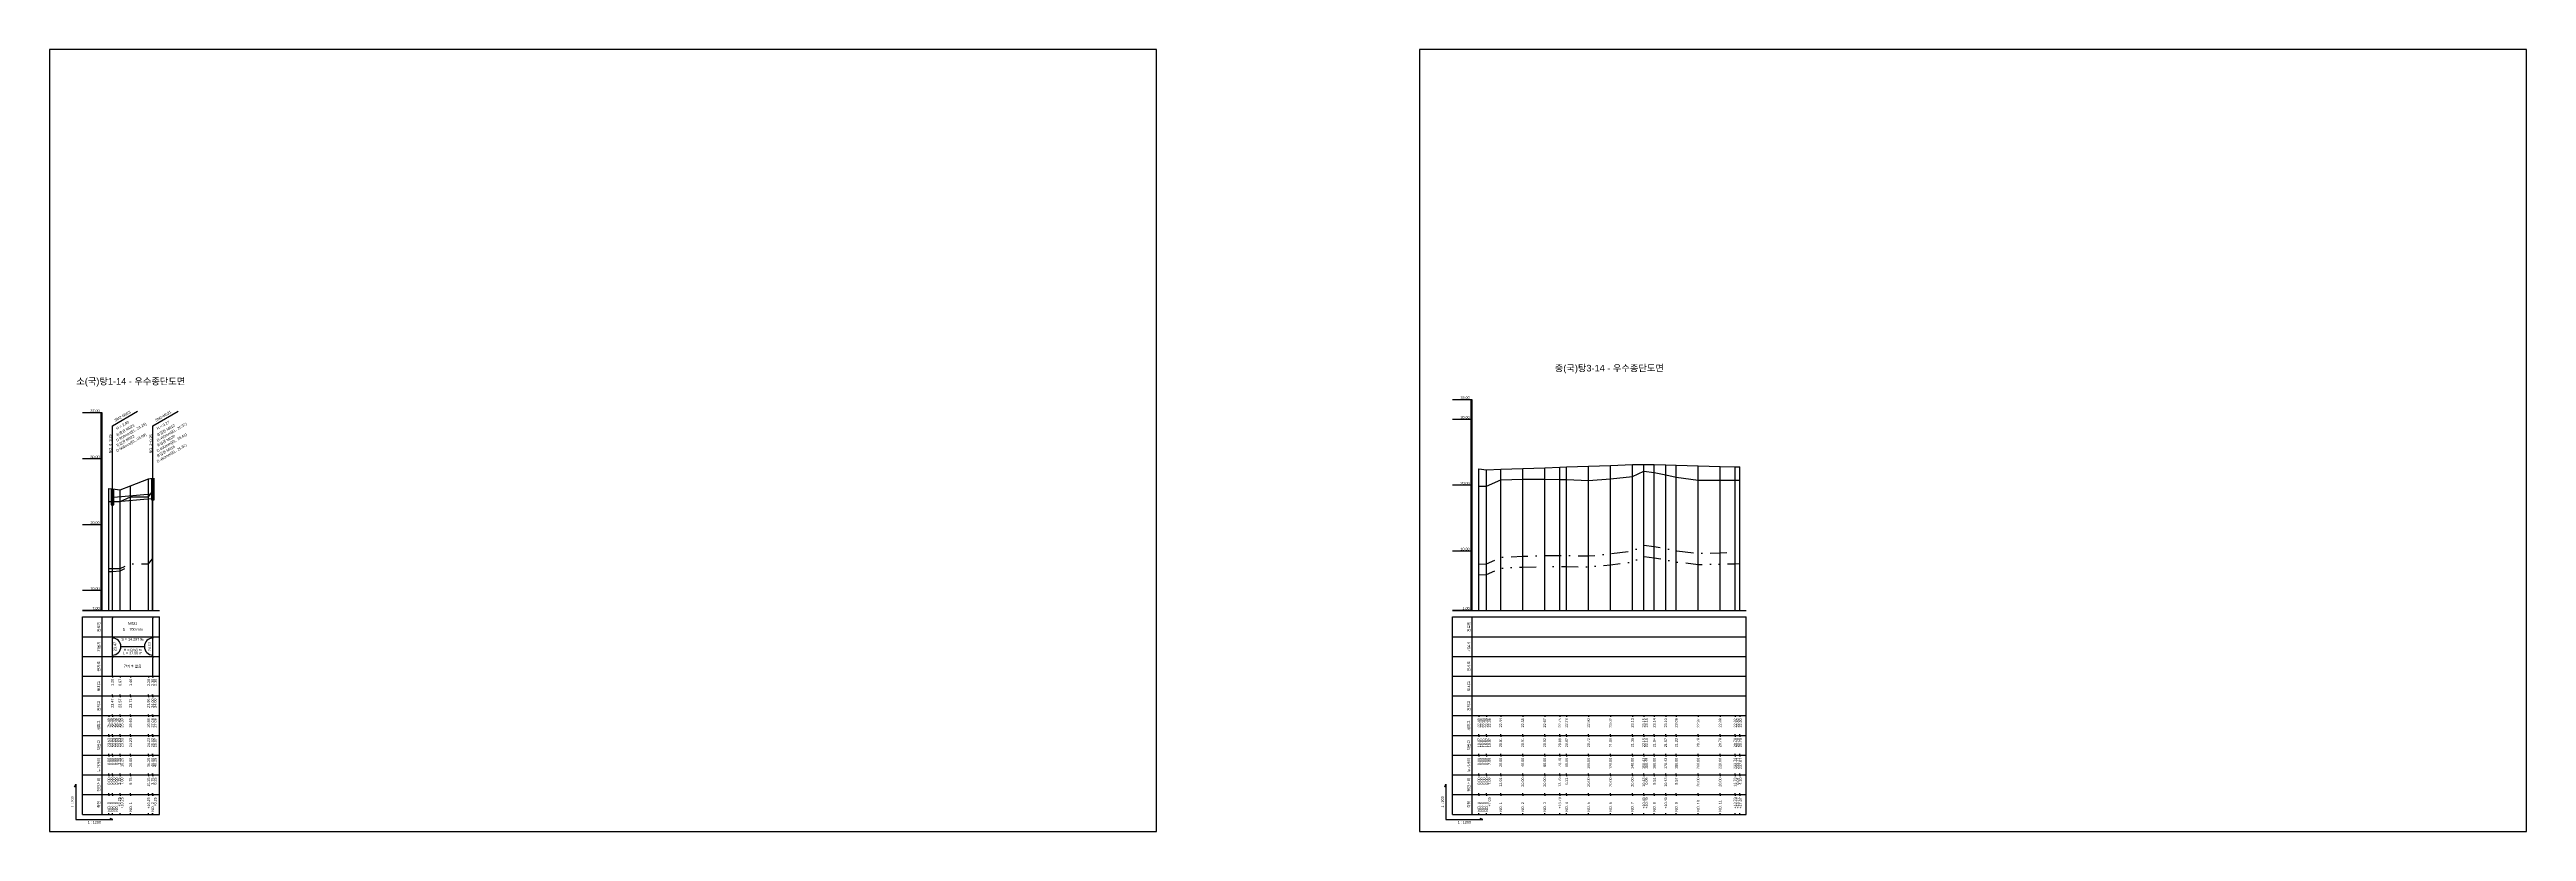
# Model space of a CAD drawing. Header units: millimetres. Extents: x -7351 to 135086, y 1419 to 5643.
# Drawn here: x 92805 to 94687, y 1419 to 2013 of the extents above; entities that cross this region are included whole.
import ezdxf
from ezdxf.enums import TextEntityAlignment as Align

# ---------------------------------------------------------------- set-up
doc = ezdxf.new("R2010")
doc.units = ezdxf.units.MM
doc.linetypes.add('DASHDOT', pattern=[25.4, 12.7, -6.35, 0, -6.35])
doc.linetypes.add('DIVIDE', pattern=[31.75, 12.7, -6.35, 0, -6.35, 0, -6.35])
for name, color, linetype in [('KZ_종단_계획선', 1, 'Continuous'), ('KZ_종단_관로', 4, 'Continuous'), ('KZ_종단_깃발', 7, 'Continuous'), ('KZ_종단_노선명', 7, 'Continuous'), ('KZ_종단_도각', 7, 'Continuous'), ('KZ_종단_맨홀', 4, 'Continuous'), ('KZ_종단_수직선', 7, 'Continuous'), ('KZ_종단_암선1', 56, 'DASHDOT'), ('KZ_종단_암선2', 4, 'DIVIDE'), ('KZ_종단_원형관', 4, 'Continuous'), ('KZ_종단_지반선', 3, 'Continuous'), ('KZ_종단_테이블문자', 7, 'Continuous'), ('KZ_종단_테이블선', 7, 'Continuous'), ('KZ_종단_폴대', 7, 'Continuous')]:
    doc.layers.add(name, color=color, linetype=linetype)
doc.styles.get("Standard").update_dxf_attribs({"font": 'arial.ttf'})

msp = doc.modelspace()

# ---------------------------------------------------------------- linework, layer by layer
at = {"layer": 'KZ_종단_계획선'}
for points in [[(93891.4, 1694.5), (93891.4, 1694.5), (93891.4, 1694.5), (93891.4, 1694.5), (93897.3, 1693.8), (93908, 1694.2), (93924.7, 1694.8), (93941.4, 1695.4), (93952.9, 1695.8), (93958, 1696), (93974.7, 1696.6), (93991.4, 1697.1), (94008, 1697.7), (94016.7, 1697.8), (94016.8, 1697.8), (94024.7, 1697.7), (94033.4, 1697.5), (94041.4, 1697.4), (94058, 1696.9), (94074.7, 1696.4), (94086.1, 1696.1), (94086.2, 1696.1), (94089.6, 1696)], [(92850.4, 1679.5), (92850.4, 1679.5), (92850.4, 1679.5), (92850.4, 1679.5), (92853.1, 1679.2), (92858.9, 1678.5), (92867, 1681.7), (92880.6, 1686.9), (92883.7, 1687.3), (92883.9, 1687.3)]]:
    msp.add_lwpolyline(points, dxfattribs=at)
at = {"layer": 'KZ_종단_관로'}
for p, q in [((92854.1, 1672.9), (92882.9, 1675.6)), ((92854.1, 1669.4), (92882.9, 1672.1))]:
    msp.add_line(p, q, dxfattribs=at)
at = {"layer": 'KZ_종단_깃발'}
for p, q in [((92853.1, 1727.3), (92872.1, 1738.3)), ((92883.9, 1727.3), (92903, 1738.3)), ((92853.1, 1587), (92853.1, 1727.3)), ((92883.9, 1587), (92883.9, 1727.3))]:
    msp.add_line(p, q, dxfattribs=at)
at = {"layer": 'KZ_종단_도각'}
for points in [[(92805.4, 1419), (93646.4, 1419), (93646.4, 2013), (92805.4, 2013)], [(93846.4, 1419), (94687.4, 1419), (94687.4, 2013), (93846.4, 2013)]]:
    msp.add_lwpolyline(points, close=True, dxfattribs=at)
at = {"layer": 'KZ_종단_맨홀'}
for points in [[(92852.1, 1679.2), (92852.1, 1667.2), (92854.1, 1667.2), (92854.1, 1679.2)], [(92882.9, 1687.3), (92882.9, 1671), (92884.9, 1671), (92884.9, 1687.3)]]:
    msp.add_lwpolyline(points, dxfattribs=at)
at = {"layer": 'KZ_종단_수직선'}
for p, q in [((93891.4, 1587), (93891.4, 1694.5)), ((93891.4, 1587), (93891.4, 1694.5)), ((93891.4, 1587), (93891.4, 1694.5)), ((93891.4, 1587), (93891.4, 1694.5)), ((93891.4, 1587), (93891.4, 1694.5)), ((93891.4, 1587), (93891.4, 1694.5)), ((93891.4, 1587), (93891.4, 1694.5)), ((93897.3, 1587), (93897.3, 1693.8)), ((93908, 1587), (93908, 1694.2)), ((93924.7, 1587), (93924.7, 1694.8)), ((93941.4, 1587), (93941.4, 1695.4)), ((93952.9, 1587), (93952.9, 1695.8)), ((93958, 1587), (93958, 1696)), ((93974.7, 1587), (93974.7, 1696.6)), ((93991.4, 1587), (93991.4, 1697.1)), ((94008, 1587), (94008, 1697.7)), ((94016.7, 1587), (94016.7, 1697.8)), ((94016.8, 1587), (94016.8, 1697.8)), ((94024.7, 1587), (94024.7, 1697.7)), ((94033.4, 1587), (94033.4, 1697.5)), ((94041.4, 1587), (94041.4, 1697.4)), ((94058, 1587), (94058, 1696.9)), ((94074.7, 1587), (94074.7, 1696.4)), ((94086.1, 1587), (94086.1, 1696.1)), ((94086.2, 1587), (94086.2, 1696.1)), ((94089.6, 1587), (94089.6, 1696)), ((92850.4, 1587), (92850.4, 1679.5)), ((92850.4, 1587), (92850.4, 1679.5)), ((92850.4, 1587), (92850.4, 1679.5)), ((92850.4, 1587), (92850.4, 1679.5)), ((92850.4, 1587), (92850.4, 1679.5)), ((92850.4, 1587), (92850.4, 1679.5)), ((92850.4, 1587), (92850.4, 1679.5)), ((92853.1, 1587), (92853.1, 1679.2)), ((92858.9, 1587), (92858.9, 1678.5)), ((92867, 1587), (92867, 1681.7)), ((92880.6, 1587), (92880.6, 1686.9)), ((92883.7, 1587), (92883.7, 1687.3)), ((92883.9, 1587), (92883.9, 1687.3))]:
    msp.add_line(p, q, dxfattribs=at)
at = {"layer": 'KZ_종단_암선1', "flags": 128}
for points in [[(92850.4, 1618.9), (92850.4, 1618.9), (92850.4, 1618.9), (92850.4, 1618.9), (92853.1, 1618.9), (92858.9, 1618.8), (92867, 1622.3), (92880.6, 1622.4), (92883.7, 1626.2), (92883.9, 1626.5)], [(93891.4, 1622.2), (93891.4, 1622.2), (93891.4, 1622.2), (93891.4, 1622.2), (93897.3, 1622.4), (93908, 1627.3), (93924.7, 1628.1), (93941.4, 1628.6), (93952.9, 1628.6), (93958, 1628.7), (93974.7, 1628.3), (93991.4, 1630), (94008, 1632.2), (94016.7, 1636.4), (94016.8, 1636.4), (94024.7, 1635.5), (94033.4, 1633.8), (94041.4, 1632.3), (94058, 1630.4), (94074.7, 1630.7), (94086.1, 1631), (94086.2, 1631), (94089.6, 1631)]]:
    msp.add_lwpolyline(points, dxfattribs=at)
at = {"layer": 'KZ_종단_암선2', "flags": 128}
for points in [[(92850.4, 1616.4), (92850.4, 1616.4), (92850.4, 1616.4), (92850.4, 1616.4), (92853.1, 1616.6), (92858.9, 1617), (92867, 1621.1)], [(93891.4, 1614.1), (93891.4, 1614.1), (93891.4, 1614.1), (93891.4, 1614.1), (93897.3, 1614.2), (93908, 1619.1), (93924.7, 1619.9), (93941.4, 1620.3), (93952.9, 1620.3), (93958, 1620.4), (93974.7, 1620), (93991.4, 1621.7), (94008, 1623.8), (94016.7, 1627.9), (94016.8, 1627.9), (94024.7, 1627), (94033.4, 1625.4), (94041.4, 1623.8), (94058, 1621.9), (94074.7, 1622.2), (94086.1, 1622.4), (94086.2, 1622.4), (94089.6, 1622.5)]]:
    msp.add_lwpolyline(points, dxfattribs=at)
at = {"layer": 'KZ_종단_원형관'}
for p, q in [((92883.6, 1681.7), (92883.7, 1682)), ((92883.6, 1681.4), (92883.6, 1681.7)), ((92883.6, 1681.1), (92883.6, 1681.4)), ((92883.6, 1680.8), (92883.6, 1681.1)), ((92883.6, 1680.5), (92883.6, 1680.8)), ((92883.6, 1680.2), (92883.6, 1680.5)), ((92883.6, 1680), (92883.6, 1680.2)), ((92883.7, 1679.7), (92883.6, 1680)), ((92883.7, 1682.2), (92883.8, 1682.4)), ((92883.7, 1682), (92883.7, 1682.2)), ((92883.7, 1682.1), (92883.8, 1682.2)), ((92883.7, 1681.9), (92883.7, 1682.1)), ((92883.7, 1681.7), (92883.7, 1681.9)), ((92883.7, 1681.4), (92883.7, 1681.7)), ((92883.7, 1681.2), (92883.7, 1681.4)), ((92883.7, 1681), (92883.8, 1681.2)), ((92883.7, 1681), (92883.7, 1681.2)), ((92883.7, 1680.9), (92883.7, 1681)), ((92883.7, 1680.8), (92883.7, 1681)), ((92883.7, 1680.7), (92883.7, 1680.9)), ((92883.7, 1680.6), (92883.7, 1680.8)), ((92883.7, 1680.4), (92883.7, 1680.7)), ((92883.7, 1680.4), (92883.7, 1680.6)), ((92883.7, 1680.2), (92883.7, 1680.4)), ((92883.8, 1680.2), (92883.7, 1680.4)), ((92883.7, 1680), (92883.7, 1680.2)), ((92883.7, 1679.8), (92883.7, 1680)), ((92883.7, 1679.5), (92883.7, 1679.8)), ((92883.7, 1679.5), (92883.7, 1679.7)), ((92883.7, 1679.4), (92883.7, 1679.5)), ((92883.8, 1679.3), (92883.7, 1679.5)), ((92883.8, 1679.2), (92883.7, 1679.4)), ((92883.8, 1682.5), (92883.9, 1682.6)), ((92883.8, 1682.4), (92883.8, 1682.5)), ((92883.8, 1682.5), (92883.9, 1682.5)), ((92883.8, 1682.4), (92883.8, 1682.5)), ((92883.8, 1682.2), (92883.8, 1682.4)), ((92883.8, 1681.4), (92883.9, 1681.5)), ((92883.8, 1681.3), (92883.8, 1681.4)), ((92883.8, 1681.2), (92883.8, 1681.3)), ((92883.8, 1680.1), (92883.8, 1680.2)), ((92883.8, 1680), (92883.8, 1680.1)), ((92883.9, 1679.9), (92883.8, 1680)), ((92883.8, 1679.2), (92883.8, 1679.3)), ((92883.8, 1679.1), (92883.8, 1679.2)), ((92883.9, 1679.1), (92883.8, 1679.2)), ((92883.8, 1679), (92883.8, 1679.1)), ((92883.9, 1678.9), (92883.8, 1679)), ((92883.9, 1682.6), (92884, 1682.6)), ((92883.9, 1682.6), (92883.9, 1682.6)), ((92883.9, 1682.5), (92884, 1682.5)), ((92883.9, 1682.5), (92883.9, 1682.5)), ((92883.9, 1682.5), (92883.9, 1682.5)), ((92883.9, 1681.5), (92884, 1681.4)), ((92883.9, 1681.5), (92883.9, 1681.5)), ((92883.9, 1681.5), (92883.9, 1681.5)), ((92884, 1680), (92883.9, 1679.9)), ((92883.9, 1679.9), (92883.9, 1679.9)), ((92883.9, 1679.9), (92883.9, 1679.9)), ((92883.9, 1679.1), (92883.9, 1679.1)), ((92884, 1679.1), (92883.9, 1679.1)), ((92884, 1679), (92883.9, 1678.9)), ((92883.9, 1678.9), (92883.9, 1678.9)), ((92883.9, 1678.9), (92883.9, 1678.9)), ((92884, 1682.6), (92884, 1682.5)), ((92884, 1682.5), (92884, 1682.4)), ((92884, 1682.5), (92884, 1682.4)), ((92884, 1682.4), (92884.1, 1682.2)), ((92884, 1682.4), (92884, 1682.2)), ((92884, 1682.2), (92884.1, 1682.1)), ((92884, 1681.4), (92884, 1681.3)), ((92884, 1681.3), (92884, 1681.2)), ((92884, 1681.2), (92884.1, 1681)), ((92884.1, 1680.4), (92884, 1680.2)), ((92884, 1680.2), (92884, 1680.1)), ((92884, 1680.1), (92884, 1680)), ((92884.1, 1679.5), (92884, 1679.3)), ((92884.1, 1679.4), (92884, 1679.2)), ((92884, 1679.3), (92884, 1679.2)), ((92884, 1679.2), (92884, 1679.1)), ((92884, 1679.2), (92884, 1679.1)), ((92884, 1679.1), (92884, 1679)), ((92884.1, 1682.2), (92884.1, 1682)), ((92884.1, 1682.1), (92884.1, 1681.9)), ((92884.1, 1682), (92884.2, 1681.7)), ((92884.1, 1681.9), (92884.1, 1681.7)), ((92884.1, 1681.7), (92884.1, 1681.4)), ((92884.1, 1681.4), (92884.1, 1681.2)), ((92884.1, 1681.2), (92884.1, 1681)), ((92884.1, 1681), (92884.1, 1680.9)), ((92884.1, 1681), (92884.1, 1680.8)), ((92884.1, 1680.9), (92884.1, 1680.7)), ((92884.1, 1680.8), (92884.1, 1680.6)), ((92884.1, 1680.7), (92884.1, 1680.4)), ((92884.1, 1680.6), (92884.1, 1680.4)), ((92884.1, 1680.4), (92884.1, 1680.2)), ((92884.1, 1680.2), (92884.1, 1680)), ((92884.1, 1680), (92884.1, 1679.8)), ((92884.2, 1680), (92884.1, 1679.7)), ((92884.1, 1679.8), (92884.1, 1679.5)), ((92884.1, 1679.7), (92884.1, 1679.5)), ((92884.1, 1679.5), (92884.1, 1679.4)), ((92884.2, 1681.7), (92884.2, 1681.4)), ((92884.2, 1681.4), (92884.2, 1681.1)), ((92884.2, 1681.1), (92884.2, 1680.8)), ((92884.2, 1680.8), (92884.2, 1680.5)), ((92884.2, 1680.5), (92884.2, 1680.2)), ((92884.2, 1680.2), (92884.2, 1680)), ((92852.6, 1671.4), (92852.7, 1671.8)), ((92852.6, 1670.9), (92852.6, 1671.4)), ((92852.6, 1670.5), (92852.6, 1670.9)), ((92852.7, 1670), (92852.6, 1670.5)), ((92852.7, 1672.6), (92852.8, 1672.9)), ((92852.7, 1672.2), (92852.7, 1672.6)), ((92852.7, 1671.8), (92852.7, 1672.2)), ((92852.7, 1669.6), (92852.7, 1670)), ((92852.7, 1669.2), (92852.7, 1669.6)), ((92852.8, 1668.9), (92852.7, 1669.2)), ((92852.8, 1673.2), (92852.9, 1673.4)), ((92852.8, 1672.9), (92852.8, 1673.2)), ((92852.8, 1672.4), (92852.9, 1672.7)), ((92852.8, 1672.2), (92852.8, 1672.4)), ((92852.8, 1671.9), (92852.8, 1672.2)), ((92852.8, 1671.7), (92852.8, 1671.9)), ((92852.8, 1671.4), (92852.8, 1671.7)), ((92852.9, 1671.2), (92852.8, 1671.4)), ((92852.8, 1668.7), (92852.8, 1668.9)), ((92852.9, 1668.5), (92852.8, 1668.7)), ((92852.9, 1673.4), (92853, 1673.5)), ((92852.9, 1673.2), (92853, 1673.3)), ((92852.9, 1673), (92852.9, 1673.2)), ((92852.9, 1672.9), (92852.9, 1673)), ((92852.9, 1672.7), (92852.9, 1672.9)), ((92852.9, 1671), (92852.9, 1671.2)), ((92852.9, 1670.8), (92852.9, 1671)), ((92852.9, 1670.7), (92852.9, 1670.8)), ((92853, 1670.6), (92852.9, 1670.7)), ((92853, 1668.3), (92852.9, 1668.5)), ((92853, 1673.5), (92853.1, 1673.6)), ((92853, 1673.4), (92853.1, 1673.4)), ((92853, 1673.3), (92853, 1673.4)), ((92853, 1670.5), (92853, 1670.6)), ((92853.1, 1670.5), (92853, 1670.5)), ((92853.1, 1668.3), (92853, 1668.3)), ((92853.1, 1673.6), (92853.1, 1673.5)), ((92853.1, 1673.5), (92853.2, 1673.4)), ((92853.1, 1673.4), (92853.2, 1673.3)), ((92853.1, 1673.4), (92853.1, 1673.4)), ((92853.2, 1670.6), (92853.1, 1670.5)), ((92853.1, 1670.5), (92853.1, 1670.5)), ((92853.2, 1668.5), (92853.1, 1668.3)), ((92853.1, 1668.3), (92853.1, 1668.3)), ((92853.2, 1673.4), (92853.3, 1673.2)), ((92853.2, 1673.3), (92853.2, 1673.2)), ((92853.2, 1673.2), (92853.2, 1673)), ((92853.2, 1673), (92853.3, 1672.9)), ((92853.3, 1671), (92853.2, 1670.8)), ((92853.2, 1670.8), (92853.2, 1670.7)), ((92853.2, 1670.7), (92853.2, 1670.6)), ((92853.3, 1668.7), (92853.2, 1668.5)), ((92853.3, 1673.2), (92853.3, 1672.9)), ((92853.3, 1672.9), (92853.4, 1672.6)), ((92853.3, 1672.9), (92853.3, 1672.7)), ((92853.3, 1672.7), (92853.3, 1672.4)), ((92853.3, 1672.4), (92853.3, 1672.2)), ((92853.3, 1672.2), (92853.3, 1671.9)), ((92853.3, 1671.9), (92853.3, 1671.7)), ((92853.3, 1671.7), (92853.3, 1671.4)), ((92853.3, 1671.4), (92853.3, 1671.2)), ((92853.3, 1671.2), (92853.3, 1671)), ((92853.4, 1669.2), (92853.3, 1668.9)), ((92853.3, 1668.9), (92853.3, 1668.7)), ((92853.4, 1672.6), (92853.4, 1672.2)), ((92853.4, 1672.2), (92853.5, 1671.8)), ((92853.5, 1670), (92853.4, 1669.6)), ((92853.4, 1669.6), (92853.4, 1669.2)), ((92853.5, 1671.8), (92853.5, 1671.4)), ((92853.5, 1671.4), (92853.5, 1670.9)), ((92853.5, 1670.9), (92853.5, 1670.5)), ((92853.5, 1670.5), (92853.5, 1670))]:
    msp.add_line(p, q, dxfattribs=at)
at = {"layer": 'KZ_종단_지반선', "flags": 128}
for points in [[(92850.4, 1669.7), (92850.4, 1669.7), (92850.4, 1669.7), (92850.4, 1669.7), (92853.1, 1669.7), (92858.9, 1669.7), (92867, 1673.2), (92880.6, 1673.2), (92883.7, 1677.2), (92883.9, 1677.4)], [(93891.4, 1681.4), (93891.4, 1681.4), (93891.4, 1681.4), (93891.4, 1681.4), (93897.3, 1681.4), (93908, 1686.1), (93924.7, 1686.6), (93941.4, 1686.6), (93952.9, 1686.5), (93958, 1686.4), (93974.7, 1685.7), (93991.4, 1687), (94008, 1688.8), (94016.7, 1692.8), (94016.8, 1692.8), (94024.7, 1691.8), (94033.4, 1689.9), (94041.4, 1688.2), (94058, 1685.9), (94074.7, 1685.9), (94086.1, 1685.9), (94086.2, 1685.9), (94089.6, 1685.9)]]:
    msp.add_lwpolyline(points, dxfattribs=at)
at = {"layer": 'KZ_종단_테이블문자'}
for p, q in [((92853.1, 1582), (92853.1, 1581)), ((92853.1, 1568), (92853.1, 1581)), ((92883.9, 1582), (92883.9, 1581)), ((92883.9, 1568), (92883.9, 1581)), ((92853.1, 1567), (92853.1, 1568)), ((92853.1, 1567), (92853.1, 1566)), ((92853.1, 1553), (92853.1, 1566)), ((92883.9, 1567), (92883.9, 1568)), ((92883.9, 1567), (92883.9, 1566)), ((92883.9, 1553), (92883.9, 1566)), ((92853.1, 1552), (92853.1, 1553)), ((92853.1, 1552), (92853.1, 1551)), ((92853.1, 1538), (92853.1, 1551)), ((92859.5, 1559.5), (92877.5, 1559.5)), ((92883.9, 1552), (92883.9, 1553)), ((92883.9, 1552), (92883.9, 1551)), ((92883.9, 1538), (92883.9, 1551)), ((92853.1, 1537), (92853.1, 1538)), ((92883.9, 1537), (92883.9, 1538))]:
    msp.add_line(p, q, dxfattribs=at)
for centre, start, end in [((92853.1, 1559.5), 270, 90), ((92883.9, 1559.5), 90, 270)]:
    msp.add_arc(centre, 6.5, start, end, dxfattribs=at)
at = {"layer": 'KZ_종단_테이블선'}
for p, q in [((92830.4, 1587), (92888.9, 1587)), ((92830.4, 1567), (92830.4, 1582)), ((92830.4, 1582), (92888.9, 1582)), ((92845.4, 1567), (92845.4, 1582)), ((92888.9, 1567), (92888.9, 1582)), ((93871.4, 1587), (94094.6, 1587)), ((93871.4, 1567), (93871.4, 1582)), ((93871.4, 1582), (94094.6, 1582)), ((93886.4, 1567), (93886.4, 1582)), ((94094.6, 1567), (94094.6, 1582)), ((92830.4, 1552), (92830.4, 1567)), ((92830.4, 1567), (92888.9, 1567)), ((92845.4, 1552), (92845.4, 1567)), ((92888.9, 1552), (92888.9, 1567)), ((93871.4, 1552), (93871.4, 1567)), ((93871.4, 1567), (94094.6, 1567)), ((93886.4, 1552), (93886.4, 1567)), ((94094.6, 1552), (94094.6, 1567)), ((92830.4, 1537), (92830.4, 1552)), ((92830.4, 1552), (92888.9, 1552)), ((92845.4, 1537), (92845.4, 1552)), ((92888.9, 1537), (92888.9, 1552)), ((93871.4, 1537), (93871.4, 1552)), ((93871.4, 1552), (94094.6, 1552)), ((93886.4, 1537), (93886.4, 1552)), ((94094.6, 1537), (94094.6, 1552)), ((92830.4, 1522), (92830.4, 1537)), ((92830.4, 1537), (92888.9, 1537)), ((92845.4, 1522), (92845.4, 1537)), ((92853.1, 1537), (92853.1, 1536)), ((92858.9, 1537), (92858.9, 1536)), ((92867, 1537), (92867, 1536)), ((92880.6, 1537), (92880.6, 1536)), ((92883.7, 1537), (92883.7, 1536)), ((92883.9, 1537), (92883.9, 1536)), ((92888.9, 1522), (92888.9, 1537)), ((93871.4, 1522), (93871.4, 1537)), ((93871.4, 1537), (94094.6, 1537)), ((93886.4, 1522), (93886.4, 1537)), ((94094.6, 1522), (94094.6, 1537)), ((92830.4, 1507), (92830.4, 1522)), ((92830.4, 1522), (92888.9, 1522)), ((92830.4, 1492), (92830.4, 1507)), ((92830.4, 1507), (92888.9, 1507)), ((92845.4, 1507), (92845.4, 1522)), ((92845.4, 1492), (92845.4, 1507)), ((92850.4, 1507), (92850.4, 1506)), ((92850.4, 1507), (92850.4, 1506)), ((92850.4, 1507), (92850.4, 1506)), ((92850.4, 1507), (92850.4, 1506)), ((92853.1, 1522), (92853.1, 1523)), ((92853.1, 1522), (92853.1, 1521)), ((92853.1, 1507), (92853.1, 1508)), ((92853.1, 1507), (92853.1, 1506)), ((92858.9, 1522), (92858.9, 1523)), ((92858.9, 1522), (92858.9, 1521)), ((92858.9, 1507), (92858.9, 1508)), ((92858.9, 1507), (92858.9, 1506)), ((92867, 1522), (92867, 1523)), ((92867, 1522), (92867, 1521)), ((92867, 1507), (92867, 1508)), ((92867, 1507), (92867, 1506)), ((92880.6, 1522), (92880.6, 1523)), ((92880.6, 1522), (92880.6, 1521)), ((92880.6, 1507), (92880.6, 1508)), ((92880.6, 1507), (92880.6, 1506)), ((92883.7, 1522), (92883.7, 1523)), ((92883.7, 1522), (92883.7, 1521)), ((92883.7, 1507), (92883.7, 1508)), ((92883.7, 1507), (92883.7, 1506)), ((92883.9, 1522), (92883.9, 1523)), ((92883.9, 1522), (92883.9, 1521)), ((92883.9, 1507), (92883.9, 1508)), ((92883.9, 1507), (92883.9, 1506)), ((92888.9, 1507), (92888.9, 1522)), ((92888.9, 1492), (92888.9, 1507)), ((93871.4, 1507), (93871.4, 1522)), ((93871.4, 1522), (94094.6, 1522)), ((93871.4, 1492), (93871.4, 1507)), ((93871.4, 1507), (94094.6, 1507)), ((93886.4, 1507), (93886.4, 1522)), ((93886.4, 1492), (93886.4, 1507)), ((93891.4, 1507), (93891.4, 1506)), ((93891.4, 1507), (93891.4, 1506)), ((93891.4, 1507), (93891.4, 1506)), ((93891.4, 1507), (93891.4, 1506)), ((93897.3, 1507), (93897.3, 1506)), ((93908, 1507), (93908, 1506)), ((93924.7, 1507), (93924.7, 1506)), ((93941.4, 1507), (93941.4, 1506)), ((93952.9, 1507), (93952.9, 1506)), ((93958, 1507), (93958, 1506)), ((93974.7, 1507), (93974.7, 1506)), ((93991.4, 1507), (93991.4, 1506)), ((94008, 1507), (94008, 1506)), ((94016.7, 1507), (94016.7, 1506)), ((94016.8, 1507), (94016.8, 1506)), ((94024.7, 1507), (94024.7, 1506)), ((94033.4, 1507), (94033.4, 1506)), ((94041.4, 1507), (94041.4, 1506)), ((94058, 1507), (94058, 1506)), ((94074.7, 1507), (94074.7, 1506)), ((94086.1, 1507), (94086.1, 1506)), ((94086.2, 1507), (94086.2, 1506)), ((94089.6, 1507), (94089.6, 1506)), ((94094.6, 1507), (94094.6, 1522)), ((94094.6, 1492), (94094.6, 1507)), ((92830.4, 1477), (92830.4, 1492)), ((92830.4, 1492), (92888.9, 1492)), ((92845.4, 1477), (92845.4, 1492)), ((92850.4, 1492), (92850.4, 1493)), ((92850.4, 1492), (92850.4, 1493)), ((92850.4, 1492), (92850.4, 1493)), ((92850.4, 1492), (92850.4, 1493)), ((92850.4, 1492), (92850.4, 1491)), ((92850.4, 1492), (92850.4, 1491)), ((92850.4, 1492), (92850.4, 1491)), ((92850.4, 1492), (92850.4, 1491)), ((92853.1, 1492), (92853.1, 1493)), ((92853.1, 1492), (92853.1, 1491)), ((92858.9, 1492), (92858.9, 1493)), ((92858.9, 1492), (92858.9, 1491)), ((92867, 1492), (92867, 1493)), ((92867, 1492), (92867, 1491)), ((92880.6, 1492), (92880.6, 1493)), ((92880.6, 1492), (92880.6, 1491)), ((92883.7, 1492), (92883.7, 1493)), ((92883.7, 1492), (92883.7, 1491)), ((92883.9, 1492), (92883.9, 1493)), ((92883.9, 1492), (92883.9, 1491)), ((92888.9, 1477), (92888.9, 1492)), ((93871.4, 1477), (93871.4, 1492)), ((93871.4, 1492), (94094.6, 1492)), ((93886.4, 1477), (93886.4, 1492)), ((93891.4, 1492), (93891.4, 1493)), ((93891.4, 1492), (93891.4, 1493)), ((93891.4, 1492), (93891.4, 1493)), ((93891.4, 1492), (93891.4, 1493)), ((93891.4, 1492), (93891.4, 1491)), ((93891.4, 1492), (93891.4, 1491)), ((93891.4, 1492), (93891.4, 1491)), ((93891.4, 1492), (93891.4, 1491)), ((93897.3, 1492), (93897.3, 1493)), ((93897.3, 1492), (93897.3, 1491)), ((93908, 1492), (93908, 1493)), ((93908, 1492), (93908, 1491)), ((93924.7, 1492), (93924.7, 1493)), ((93924.7, 1492), (93924.7, 1491)), ((93941.4, 1492), (93941.4, 1493)), ((93941.4, 1492), (93941.4, 1491)), ((93952.9, 1492), (93952.9, 1493)), ((93952.9, 1492), (93952.9, 1491)), ((93958, 1492), (93958, 1493)), ((93958, 1492), (93958, 1491)), ((93974.7, 1492), (93974.7, 1493)), ((93974.7, 1492), (93974.7, 1491)), ((93991.4, 1492), (93991.4, 1493)), ((93991.4, 1492), (93991.4, 1491)), ((94008, 1492), (94008, 1493)), ((94008, 1492), (94008, 1491)), ((94016.7, 1492), (94016.7, 1493)), ((94016.7, 1492), (94016.7, 1491)), ((94016.8, 1492), (94016.8, 1493)), ((94016.8, 1492), (94016.8, 1491)), ((94024.7, 1492), (94024.7, 1493)), ((94024.7, 1492), (94024.7, 1491)), ((94033.4, 1492), (94033.4, 1493)), ((94033.4, 1492), (94033.4, 1491)), ((94041.4, 1492), (94041.4, 1493)), ((94041.4, 1492), (94041.4, 1491)), ((94058, 1492), (94058, 1493)), ((94058, 1492), (94058, 1491)), ((94074.7, 1492), (94074.7, 1493)), ((94074.7, 1492), (94074.7, 1491)), ((94086.1, 1492), (94086.1, 1493)), ((94086.1, 1492), (94086.1, 1491)), ((94086.2, 1492), (94086.2, 1493)), ((94086.2, 1492), (94086.2, 1491)), ((94089.6, 1492), (94089.6, 1493)), ((94089.6, 1492), (94089.6, 1491)), ((94094.6, 1477), (94094.6, 1492)), ((92830.4, 1462), (92830.4, 1477)), ((92830.4, 1477), (92888.9, 1477)), ((92845.4, 1462), (92845.4, 1477)), ((92850.4, 1477), (92850.4, 1478)), ((92850.4, 1477), (92850.4, 1478)), ((92850.4, 1477), (92850.4, 1478)), ((92850.4, 1477), (92850.4, 1478)), ((92850.4, 1477), (92850.4, 1476)), ((92850.4, 1477), (92850.4, 1476)), ((92850.4, 1477), (92850.4, 1476)), ((92850.4, 1477), (92850.4, 1476)), ((92853.1, 1477), (92853.1, 1478)), ((92853.1, 1477), (92853.1, 1476)), ((92858.9, 1477), (92858.9, 1478)), ((92858.9, 1477), (92858.9, 1476)), ((92867, 1477), (92867, 1478)), ((92867, 1477), (92867, 1476)), ((92880.6, 1477), (92880.6, 1478)), ((92880.6, 1477), (92880.6, 1476)), ((92883.7, 1477), (92883.7, 1478)), ((92883.7, 1477), (92883.7, 1476)), ((92883.9, 1477), (92883.9, 1478)), ((92883.9, 1477), (92883.9, 1476)), ((92888.9, 1462), (92888.9, 1477)), ((93871.4, 1462), (93871.4, 1477)), ((93871.4, 1477), (94094.6, 1477)), ((93886.4, 1462), (93886.4, 1477)), ((93891.4, 1477), (93891.4, 1478)), ((93891.4, 1477), (93891.4, 1478)), ((93891.4, 1477), (93891.4, 1478)), ((93891.4, 1477), (93891.4, 1478)), ((93891.4, 1477), (93891.4, 1476)), ((93891.4, 1477), (93891.4, 1476)), ((93891.4, 1477), (93891.4, 1476)), ((93891.4, 1477), (93891.4, 1476)), ((93897.3, 1477), (93897.3, 1478)), ((93897.3, 1477), (93897.3, 1476)), ((93908, 1477), (93908, 1478)), ((93908, 1477), (93908, 1476)), ((93924.7, 1477), (93924.7, 1478)), ((93924.7, 1477), (93924.7, 1476)), ((93941.4, 1477), (93941.4, 1478)), ((93941.4, 1477), (93941.4, 1476)), ((93952.9, 1477), (93952.9, 1478)), ((93952.9, 1477), (93952.9, 1476)), ((93958, 1477), (93958, 1478)), ((93958, 1477), (93958, 1476)), ((93974.7, 1477), (93974.7, 1478)), ((93974.7, 1477), (93974.7, 1476)), ((93991.4, 1477), (93991.4, 1478)), ((93991.4, 1477), (93991.4, 1476)), ((94008, 1477), (94008, 1478)), ((94008, 1477), (94008, 1476)), ((94016.7, 1477), (94016.7, 1478)), ((94016.7, 1477), (94016.7, 1476)), ((94016.8, 1477), (94016.8, 1478)), ((94016.8, 1477), (94016.8, 1476)), ((94024.7, 1477), (94024.7, 1478)), ((94024.7, 1477), (94024.7, 1476)), ((94033.4, 1477), (94033.4, 1478)), ((94033.4, 1477), (94033.4, 1476)), ((94041.4, 1477), (94041.4, 1478)), ((94041.4, 1477), (94041.4, 1476)), ((94058, 1477), (94058, 1478)), ((94058, 1477), (94058, 1476)), ((94074.7, 1477), (94074.7, 1478)), ((94074.7, 1477), (94074.7, 1476)), ((94086.1, 1477), (94086.1, 1478)), ((94086.1, 1477), (94086.1, 1476)), ((94086.2, 1477), (94086.2, 1478)), ((94086.2, 1477), (94086.2, 1476)), ((94089.6, 1477), (94089.6, 1478)), ((94089.6, 1477), (94089.6, 1476)), ((94094.6, 1462), (94094.6, 1477)), ((92830.4, 1447), (92830.4, 1462)), ((92830.4, 1462), (92888.9, 1462)), ((92845.4, 1447), (92845.4, 1462)), ((92850.4, 1462), (92850.4, 1463)), ((92850.4, 1462), (92850.4, 1463)), ((92850.4, 1462), (92850.4, 1463)), ((92850.4, 1462), (92850.4, 1463)), ((92850.4, 1462), (92850.4, 1461)), ((92850.4, 1462), (92850.4, 1461)), ((92850.4, 1462), (92850.4, 1461)), ((92850.4, 1462), (92850.4, 1461)), ((92853.1, 1462), (92853.1, 1463)), ((92853.1, 1462), (92853.1, 1461)), ((92858.9, 1462), (92858.9, 1463)), ((92858.9, 1462), (92858.9, 1461)), ((92867, 1462), (92867, 1463)), ((92867, 1462), (92867, 1461)), ((92880.6, 1462), (92880.6, 1463)), ((92880.6, 1462), (92880.6, 1461)), ((92883.7, 1462), (92883.7, 1463)), ((92883.7, 1462), (92883.7, 1461)), ((92883.9, 1462), (92883.9, 1463)), ((92883.9, 1462), (92883.9, 1461)), ((92888.9, 1447), (92888.9, 1462)), ((93871.4, 1447), (93871.4, 1462)), ((93871.4, 1462), (94094.6, 1462)), ((93886.4, 1447), (93886.4, 1462)), ((93891.4, 1462), (93891.4, 1463)), ((93891.4, 1462), (93891.4, 1463)), ((93891.4, 1462), (93891.4, 1463)), ((93891.4, 1462), (93891.4, 1463)), ((93891.4, 1462), (93891.4, 1461)), ((93891.4, 1462), (93891.4, 1461)), ((93891.4, 1462), (93891.4, 1461)), ((93891.4, 1462), (93891.4, 1461)), ((93897.3, 1462), (93897.3, 1463)), ((93897.3, 1462), (93897.3, 1461)), ((93908, 1462), (93908, 1463)), ((93908, 1462), (93908, 1461)), ((93924.7, 1462), (93924.7, 1463)), ((93924.7, 1462), (93924.7, 1461)), ((93941.4, 1462), (93941.4, 1463)), ((93941.4, 1462), (93941.4, 1461)), ((93952.9, 1462), (93952.9, 1463)), ((93952.9, 1462), (93952.9, 1461)), ((93958, 1462), (93958, 1463)), ((93958, 1462), (93958, 1461)), ((93974.7, 1462), (93974.7, 1463)), ((93974.7, 1462), (93974.7, 1461)), ((93991.4, 1462), (93991.4, 1463)), ((93991.4, 1462), (93991.4, 1461)), ((94008, 1462), (94008, 1463)), ((94008, 1462), (94008, 1461)), ((94016.7, 1462), (94016.7, 1463)), ((94016.7, 1462), (94016.7, 1461)), ((94016.8, 1462), (94016.8, 1463)), ((94016.8, 1462), (94016.8, 1461)), ((94024.7, 1462), (94024.7, 1463)), ((94024.7, 1462), (94024.7, 1461)), ((94033.4, 1462), (94033.4, 1463)), ((94033.4, 1462), (94033.4, 1461)), ((94041.4, 1462), (94041.4, 1463)), ((94041.4, 1462), (94041.4, 1461)), ((94058, 1462), (94058, 1463)), ((94058, 1462), (94058, 1461)), ((94074.7, 1462), (94074.7, 1463)), ((94074.7, 1462), (94074.7, 1461)), ((94086.1, 1462), (94086.1, 1463)), ((94086.1, 1462), (94086.1, 1461)), ((94086.2, 1462), (94086.2, 1463)), ((94086.2, 1462), (94086.2, 1461)), ((94089.6, 1462), (94089.6, 1463)), ((94089.6, 1462), (94089.6, 1461)), ((94094.6, 1447), (94094.6, 1462)), ((92830.4, 1432), (92830.4, 1447)), ((92830.4, 1447), (92888.9, 1447)), ((92830.4, 1432), (92888.9, 1432)), ((92845.4, 1432), (92845.4, 1447)), ((92850.4, 1447), (92850.4, 1448)), ((92850.4, 1447), (92850.4, 1448)), ((92850.4, 1447), (92850.4, 1448)), ((92850.4, 1447), (92850.4, 1448)), ((92850.4, 1447), (92850.4, 1446)), ((92850.4, 1447), (92850.4, 1446)), ((92850.4, 1447), (92850.4, 1446)), ((92850.4, 1447), (92850.4, 1446)), ((92850.4, 1432), (92850.4, 1433)), ((92850.4, 1432), (92850.4, 1433)), ((92850.4, 1432), (92850.4, 1433)), ((92850.4, 1432), (92850.4, 1433)), ((92853.1, 1447), (92853.1, 1448)), ((92853.1, 1447), (92853.1, 1446)), ((92853.1, 1432), (92853.1, 1433)), ((92858.9, 1447), (92858.9, 1448)), ((92858.9, 1447), (92858.9, 1446)), ((92858.9, 1432), (92858.9, 1433)), ((92867, 1447), (92867, 1448)), ((92867, 1447), (92867, 1446)), ((92867, 1432), (92867, 1433)), ((92880.6, 1447), (92880.6, 1448)), ((92880.6, 1447), (92880.6, 1446)), ((92880.6, 1432), (92880.6, 1433)), ((92883.7, 1447), (92883.7, 1448)), ((92883.7, 1447), (92883.7, 1446)), ((92883.7, 1432), (92883.7, 1433)), ((92883.9, 1447), (92883.9, 1448)), ((92883.9, 1447), (92883.9, 1446)), ((92883.9, 1432), (92883.9, 1433)), ((92888.9, 1432), (92888.9, 1447)), ((93871.4, 1432), (93871.4, 1447)), ((93871.4, 1447), (94094.6, 1447)), ((93871.4, 1432), (94094.6, 1432)), ((93886.4, 1432), (93886.4, 1447)), ((93891.4, 1447), (93891.4, 1448)), ((93891.4, 1447), (93891.4, 1448)), ((93891.4, 1447), (93891.4, 1448)), ((93891.4, 1447), (93891.4, 1448)), ((93891.4, 1447), (93891.4, 1446)), ((93891.4, 1447), (93891.4, 1446)), ((93891.4, 1447), (93891.4, 1446)), ((93891.4, 1447), (93891.4, 1446)), ((93891.4, 1432), (93891.4, 1433)), ((93891.4, 1432), (93891.4, 1433)), ((93891.4, 1432), (93891.4, 1433)), ((93891.4, 1432), (93891.4, 1433)), ((93897.3, 1447), (93897.3, 1448)), ((93897.3, 1447), (93897.3, 1446)), ((93897.3, 1432), (93897.3, 1433)), ((93908, 1447), (93908, 1448)), ((93908, 1447), (93908, 1446)), ((93908, 1432), (93908, 1433)), ((93924.7, 1447), (93924.7, 1448)), ((93924.7, 1447), (93924.7, 1446)), ((93924.7, 1432), (93924.7, 1433)), ((93941.4, 1447), (93941.4, 1448)), ((93941.4, 1447), (93941.4, 1446)), ((93941.4, 1432), (93941.4, 1433)), ((93952.9, 1447), (93952.9, 1448)), ((93952.9, 1447), (93952.9, 1446)), ((93952.9, 1432), (93952.9, 1433)), ((93958, 1447), (93958, 1448)), ((93958, 1447), (93958, 1446)), ((93958, 1432), (93958, 1433)), ((93974.7, 1447), (93974.7, 1448)), ((93974.7, 1447), (93974.7, 1446)), ((93974.7, 1432), (93974.7, 1433)), ((93991.4, 1447), (93991.4, 1448)), ((93991.4, 1447), (93991.4, 1446)), ((93991.4, 1432), (93991.4, 1433)), ((94008, 1447), (94008, 1448)), ((94008, 1447), (94008, 1446)), ((94008, 1432), (94008, 1433)), ((94016.7, 1447), (94016.7, 1448)), ((94016.7, 1447), (94016.7, 1446)), ((94016.7, 1432), (94016.7, 1433)), ((94016.8, 1447), (94016.8, 1448)), ((94016.8, 1447), (94016.8, 1446)), ((94016.8, 1432), (94016.8, 1433)), ((94024.7, 1447), (94024.7, 1448)), ((94024.7, 1447), (94024.7, 1446)), ((94024.7, 1432), (94024.7, 1433)), ((94033.4, 1447), (94033.4, 1448)), ((94033.4, 1447), (94033.4, 1446)), ((94033.4, 1432), (94033.4, 1433)), ((94041.4, 1447), (94041.4, 1448)), ((94041.4, 1447), (94041.4, 1446)), ((94041.4, 1432), (94041.4, 1433)), ((94058, 1447), (94058, 1448)), ((94058, 1447), (94058, 1446)), ((94058, 1432), (94058, 1433)), ((94074.7, 1447), (94074.7, 1448)), ((94074.7, 1447), (94074.7, 1446)), ((94074.7, 1432), (94074.7, 1433)), ((94086.1, 1447), (94086.1, 1448)), ((94086.1, 1447), (94086.1, 1446)), ((94086.1, 1432), (94086.1, 1433)), ((94086.2, 1447), (94086.2, 1448)), ((94086.2, 1447), (94086.2, 1446)), ((94086.2, 1432), (94086.2, 1433)), ((94089.6, 1447), (94089.6, 1448)), ((94089.6, 1447), (94089.6, 1446)), ((94089.6, 1432), (94089.6, 1433)), ((94094.6, 1432), (94094.6, 1447))]:
    msp.add_line(p, q, dxfattribs=at)
for points in [[(92825.4, 1453), (92824.4, 1453), (92825.4, 1455), (92825.4, 1428), (92853.4, 1428), (92851.4, 1429), (92851.4, 1428)], [(93866.4, 1453), (93865.4, 1453), (93866.4, 1455), (93866.4, 1428), (93894.4, 1428), (93892.4, 1429), (93892.4, 1428)]]:
    msp.add_lwpolyline(points, dxfattribs=at)
at = {"layer": 'KZ_종단_폴대'}
for p, q in [((92845.4, 1737), (92830.4, 1737)), ((93886.4, 1747), (93871.4, 1747)), ((93886.4, 1732), (93871.4, 1732)), ((92845.4, 1702), (92830.4, 1702)), ((93886.4, 1682), (93871.4, 1682)), ((92845.4, 1652), (92830.4, 1652)), ((93886.4, 1632), (93871.4, 1632)), ((92845.4, 1602), (92830.4, 1602)), ((92845.4, 1587), (92830.4, 1587)), ((93886.4, 1587), (93871.4, 1587))]:
    msp.add_line(p, q, dxfattribs=at)
for points in [[(92845.4, 1587), (92845.4, 1737), (92844.4, 1737), (92844.4, 1587), (92845.4, 1587)], [(93886.4, 1587), (93886.4, 1747), (93885.4, 1747), (93885.4, 1587), (93886.4, 1587)]]:
    msp.add_lwpolyline(points, dxfattribs=at)
for points in [[(92844.9, 1722, 1, 1, 0), (92844.9, 1732, 1, 1, 0)], [(93885.9, 1742, 1, 1, 0), (93885.9, 1747, 1, 1, 0)], [(93885.9, 1722, 1, 1, 0), (93885.9, 1732, 1, 1, 0)], [(92844.9, 1702, 1, 1, 0), (92844.9, 1712, 1, 1, 0)], [(93885.9, 1702, 1, 1, 0), (93885.9, 1712, 1, 1, 0)], [(92844.9, 1682, 1, 1, 0), (92844.9, 1692, 1, 1, 0)], [(93885.9, 1682, 1, 1, 0), (93885.9, 1692, 1, 1, 0)], [(92844.9, 1662, 1, 1, 0), (92844.9, 1672, 1, 1, 0)], [(93885.9, 1662, 1, 1, 0), (93885.9, 1672, 1, 1, 0)], [(92844.9, 1642, 1, 1, 0), (92844.9, 1652, 1, 1, 0)], [(93885.9, 1642, 1, 1, 0), (93885.9, 1652, 1, 1, 0)], [(92844.9, 1622, 1, 1, 0), (92844.9, 1632, 1, 1, 0)], [(93885.9, 1622, 1, 1, 0), (93885.9, 1632, 1, 1, 0)], [(92844.9, 1602, 1, 1, 0), (92844.9, 1612, 1, 1, 0)], [(93885.9, 1602, 1, 1, 0), (93885.9, 1612, 1, 1, 0)], [(92844.9, 1587, 1, 1, 0), (92844.9, 1592, 1, 1, 0)], [(93885.9, 1587, 1, 1, 0), (93885.9, 1592, 1, 1, 0)]]:
    msp.add_lwpolyline(points, format="xyseb", dxfattribs=at)

# ---------------------------------------------------------------- texts
at = {"layer": 'KZ_종단_깃발'}
for s, rotation, p in [('SM2-M023', 30, (92855.7, 1729.8)), ('SM2-M021', 30, (92886.5, 1729.8)), ('NO. 0+3.25', 90, (92853.1, 1706.3)), ('NO. 2+0.25', 90, (92883.9, 1706.3))]:
    msp.add_text(s, height=2, rotation=rotation, dxfattribs=at).set_placement(p, align=Align.BOTTOM_LEFT)
for s, p in [('H = 2.40', (92855.7, 1725.8)), ('D 900mm(EL. 23.25)', (92855.7, 1716.8)), ('D 500mm(EL. 23.69)', (92855.7, 1708.8)), ('유출관 M023', (92855.7, 1720.8)), ('유입관 M022', (92855.7, 1712.8)), ('H = 3.27', (92886.5, 1725.8)), ('D 450mm(EL. 25.37)', (92886.5, 1716.8)), ('D 600mm(EL. 25.41)', (92886.5, 1708.8)), ('D 450mm(EL. 25.57)', (92886.5, 1700.8)), ('유입관 M012', (92886.5, 1720.8)), ('유입관 M020', (92886.5, 1712.8)), ('유입관 M016', (92886.5, 1704.8))]:
    msp.add_text(s, height=2, rotation=30, dxfattribs=at).set_placement(p, align=Align.TOP_LEFT)
at = {"layer": 'KZ_종단_노선명'}
for s, p in [('중(국)탕3-14 - 우수종단도면', (93990.5, 1767)), ('소(국)탕1-14 - 우수종단도면', (92867.1, 1757))]:
    msp.add_text(s, height=5, dxfattribs=at).set_placement(p, align=Align.BOTTOM_CENTER)
at = {"layer": 'KZ_종단_테이블문자'}
msp.add_text('23.47', height=2, rotation=90, dxfattribs=at).set_placement((92854.1, 1559.5), align=Align.TOP_CENTER)
for s, p in [('S = 14.297 ‰', (92868.5, 1566)), ('D = 700 mm', (92868.5, 1573.5))]:
    msp.add_text(s, height=2, dxfattribs=at).set_placement(p, align=Align.TOP_CENTER)
for s, p in [('M021', (92868.5, 1575.5)), ('L = 37.00 m', (92868.5, 1553)), ('H = 0.53 m', (92868.5, 1555.4))]:
    msp.add_text(s, height=2, dxfattribs=at).set_placement(p, align=Align.BOTTOM_CENTER)
msp.add_text('24.00', height=2, rotation=90, dxfattribs=at).set_placement((92882.9, 1559.5), align=Align.BOTTOM_CENTER)
msp.add_text('관기초 없음', height=2, dxfattribs=at).set_placement((92868.5, 1544.5), align=Align.MIDDLE_CENTER)
for s, p in [('1.20', (92853.1, 1535)), ('0.97', (92858.9, 1535)), ('1.46', (92867, 1535)), ('2.28', (92880.6, 1535)), ('2.30', (92883.7, 1535)), ('2.30', (92885.7, 1535)), ('23.47', (92853.1, 1520)), ('23.57', (92858.9, 1520)), ('23.71', (92867, 1520)), ('23.95', (92880.6, 1520)), ('24.00', (92883.7, 1520)), ('24.00', (92885.7, 1520)), ('25.49', (92850.4, 1505)), ('23.53', (92850.4, 1490)), ('25.49', (92852.4, 1505)), ('23.53', (92852.4, 1490)), ('25.49', (92854.4, 1505)), ('23.53', (92854.4, 1490)), ('25.49', (92856.4, 1505)), ('23.53', (92856.4, 1490)), ('25.43', (92858.4, 1505)), ('23.53', (92858.4, 1490)), ('25.30', (92860.4, 1505)), ('23.53', (92860.4, 1490)), ('25.93', (92867, 1505)), ('24.23', (92867, 1490)), ('26.98', (92880.6, 1505)), ('24.23', (92880.6, 1490)), ('27.06', (92883.7, 1505)), ('25.02', (92883.7, 1490)), ('27.06', (92885.7, 1505)), ('25.07', (92885.7, 1490)), ('22.49', (93891.4, 1505)), ('19.87', (93891.4, 1490)), ('22.49', (93893.4, 1505)), ('19.87', (93893.4, 1490)), ('22.49', (93895.4, 1505)), ('19.87', (93895.4, 1490)), ('22.49', (93897.4, 1505)), ('19.87', (93897.4, 1490)), ('22.36', (93899.4, 1505)), ('19.87', (93899.4, 1490)), ('22.44', (93908, 1505)), ('20.81', (93908, 1490)), ('22.55', (93924.7, 1505)), ('20.91', (93924.7, 1490)), ('22.67', (93941.4, 1505)), ('20.92', (93941.4, 1490)), ('22.75', (93952.9, 1505)), ('20.88', (93952.9, 1490)), ('22.79', (93958, 1505)), ('20.87', (93958, 1490)), ('22.90', (93974.7, 1505)), ('20.72', (93974.7, 1490)), ('23.02', (93991.4, 1505)), ('21.00', (93991.4, 1490)), ('23.13', (94008, 1505)), ('21.35', (94008, 1490)), ('23.15', (94016.7, 1505)), ('22.15', (94016.7, 1490)), ('23.15', (94018.7, 1505)), ('22.15', (94018.7, 1490)), ('23.14', (94024.7, 1505)), ('21.94', (94024.7, 1490)), ('23.10', (94033.4, 1505)), ('21.57', (94033.4, 1490)), ('23.06', (94041.4, 1505)), ('21.23', (94041.4, 1490)), ('22.97', (94058, 1505)), ('20.78', (94058, 1490)), ('22.88', (94074.7, 1505)), ('20.78', (94074.7, 1490)), ('22.82', (94086.1, 1505)), ('20.78', (94086.1, 1490)), ('22.82', (94088.1, 1505)), ('20.78', (94088.1, 1490)), ('22.80', (94090.1, 1505)), ('20.78', (94090.1, 1490)), ('0.00', (92850.4, 1475)), ('0.00', (92852.4, 1475)), ('0.00', (92854.4, 1475)), ('0.00', (92856.4, 1475)), ('3.25', (92858.4, 1475)), ('10.25', (92860.4, 1475)), ('20.00', (92867, 1475)), ('36.25', (92880.6, 1475)), ('40.00', (92883.7, 1475)), ('40.25', (92885.7, 1475)), ('0.00', (93891.4, 1475)), ('0.00', (93893.4, 1475)), ('0.00', (93895.4, 1475)), ('0.00', (93897.4, 1475)), ('7.09', (93899.4, 1475)), ('20.00', (93908, 1475)), ('40.00', (93924.7, 1475)), ('60.00', (93941.4, 1475)), ('73.79', (93952.9, 1475)), ('80.00', (93958, 1475)), ('100.00', (93974.7, 1475)), ('120.00', (93991.4, 1475)), ('140.00', (94008, 1475)), ('150.43', (94016.7, 1475)), ('150.49', (94018.7, 1475)), ('160.00', (94024.7, 1475)), ('170.43', (94033.4, 1475)), ('180.00', (94041.4, 1475)), ('200.00', (94058, 1475)), ('220.00', (94074.7, 1475)), ('233.73', (94086.1, 1475)), ('233.77', (94088.1, 1475)), ('237.87', (94090.1, 1475)), ('0.00', (92850.4, 1460)), ('0.00', (92852.4, 1460)), ('0.00', (92854.4, 1460)), ('0.00', (92856.4, 1460)), ('3.25', (92858.4, 1460)), ('7.00', (92860.4, 1460)), ('9.75', (92867, 1460)), ('16.25', (92880.6, 1460)), ('3.75', (92883.7, 1460)), ('0.25', (92885.7, 1460)), ('0.00', (93891.4, 1460)), ('0.00', (93893.4, 1460)), ('0.00', (93895.4, 1460)), ('0.00', (93897.4, 1460)), ('7.09', (93899.4, 1460)), ('12.91', (93908, 1460)), ('20.00', (93924.7, 1460)), ('20.00', (93941.4, 1460)), ('13.79', (93952.9, 1460)), ('6.21', (93958, 1460)), ('20.00', (93974.7, 1460)), ('20.00', (93991.4, 1460)), ('20.00', (94008, 1460)), ('10.43', (94016.7, 1460)), ('0.06', (94018.7, 1460)), ('9.51', (94024.7, 1460)), ('10.43', (94033.4, 1460)), ('9.57', (94041.4, 1460)), ('20.00', (94058, 1460)), ('20.00', (94074.7, 1460)), ('13.73', (94086.1, 1460)), ('0.04', (94088.1, 1460)), ('4.10', (94090.1, 1460)), ('+3.25', (92858.4, 1445)), ('+10.25', (92860.4, 1445)), ('+16.25', (92880.6, 1445)), ('+0.25', (92885.7, 1445)), ('+7.09', (93899.4, 1445)), ('+13.79', (93952.9, 1445)), ('+10.43', (94016.7, 1445)), ('+10.49', (94018.7, 1445)), ('+10.43', (94033.4, 1445)), ('+13.73', (94086.1, 1445)), ('+13.77', (94088.1, 1445)), ('+17.87', (94090.1, 1445))]:
    msp.add_text(s, height=2, rotation=90, dxfattribs=at).set_placement(p, align=Align.MIDDLE_RIGHT)
for s, p in [('NO. 0', (92850.4, 1434)), ('NO. 0', (92852.4, 1434)), ('NO. 0', (92854.4, 1434)), ('NO. 0', (92856.4, 1434)), ('NO. 1', (92867, 1434)), ('NO. 2', (92883.7, 1434)), ('NO. 0', (93891.4, 1434)), ('NO. 0', (93893.4, 1434)), ('NO. 0', (93895.4, 1434)), ('NO. 0', (93897.4, 1434)), ('NO. 1', (93908, 1434)), ('NO. 2', (93924.7, 1434)), ('NO. 3', (93941.4, 1434)), ('NO. 4', (93958, 1434)), ('NO. 5', (93974.7, 1434)), ('NO. 6', (93991.4, 1434)), ('NO. 7', (94008, 1434)), ('NO. 8', (94024.7, 1434)), ('NO. 9', (94041.4, 1434)), ('NO. 10', (94058, 1434)), ('NO. 11', (94074.7, 1434))]:
    msp.add_text(s, height=2, rotation=90, dxfattribs=at).set_placement(p, align=Align.MIDDLE_LEFT)
at = {"layer": 'KZ_종단_테이블선'}
for s, p in [('관로명', (92844.4, 1574.5)), ('기울기', (92844.4, 1559.5)), ('관로명', (93885.4, 1574.5)), ('기울기', (93885.4, 1559.5)), ('관기초', (92844.4, 1544.5)), ('관기초', (93885.4, 1544.5)), ('토피고', (92844.4, 1529.5)), ('토피고', (93885.4, 1529.5)), ('관저고', (92844.4, 1514.5)), ('관저고', (93885.4, 1514.5)), ('계획고', (92844.4, 1499.5)), ('지반고', (92844.4, 1484.5)), ('계획고', (93885.4, 1499.5)), ('지반고', (93885.4, 1484.5)), ('누가거리', (92844.4, 1469.5)), ('누가거리', (93885.4, 1469.5)), ('점간거리', (92844.4, 1454.5)), ('점간거리', (93885.4, 1454.5)), ('1 : 200', (92824.4, 1441.5)), ('측점', (92844.4, 1439.5)), ('1 : 200', (93865.4, 1441.5)), ('측점', (93885.4, 1439.5))]:
    msp.add_text(s, height=2, rotation=90, dxfattribs=at).set_placement(p, align=Align.BOTTOM_CENTER)
for p in [(92839.4, 1427), (93880.4, 1427)]:
    msp.add_text('1 : 1200', height=2, dxfattribs=at).set_placement(p, align=Align.TOP_CENTER)
at = {"layer": 'KZ_종단_폴대'}
for s, p in [('37.00', (92843.4, 1737)), ('33.00', (93884.4, 1747)), ('30.00', (93884.4, 1732)), ('30.00', (92843.4, 1702)), ('20.00', (93884.4, 1682)), ('20.00', (92843.4, 1652)), ('10.00', (93884.4, 1632)), ('10.00', (92843.4, 1602)), ('7.00', (92843.4, 1587)), ('1.00', (93884.4, 1587))]:
    msp.add_text(s, height=2, dxfattribs=at).set_placement(p, align=Align.BOTTOM_RIGHT)

doc.saveas('drawing.dxf')
